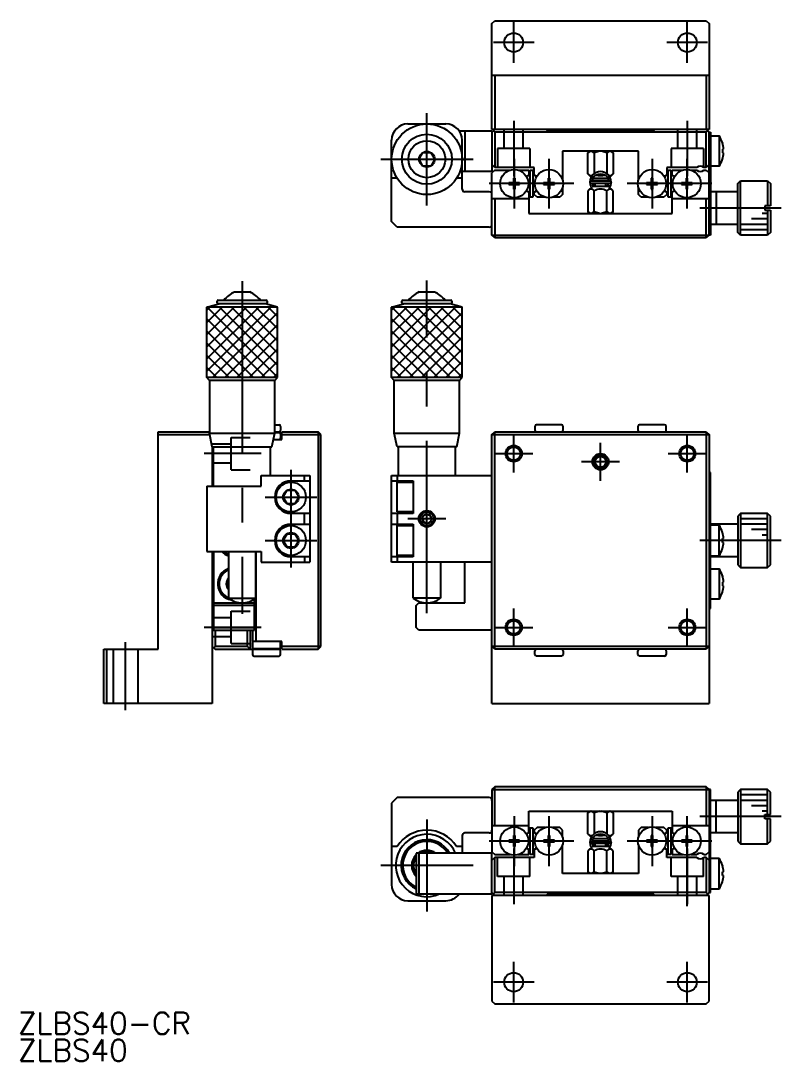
# Model space of a CAD drawing. Extents: x 1 to 270, y 0 to 192.
# Drawn here: x 0.5 to 140.7, y 0 to 191.6 of the extents above; entities that cross this region are included whole.
import ezdxf

# ---------------------------------------------------------------- set-up
doc = ezdxf.new("R2010")
doc.units = 0
doc.linetypes.add('CENTER', pattern=[50.8, 31.75, -6.35, 6.35, -6.35])
doc.linetypes.add('DASHED', pattern=[19.05, 12.7, -6.35])
doc.layers.get('0').update_dxf_attribs({"linetype": 'CONTINUOUS'})
doc.layers.add('CENTER', color=1, linetype='CENTER')
doc.styles.get("Standard").update_dxf_attribs({"font": 'txt.shx', "height": 3, "bigfont": 'bigfont.shx'})

# ---------------------------------------------------------------- blocks, each defined once
blk = doc.blocks.new('*U3')
at = {"color": 7, "linetype": 'CONTINUOUS'}
blk.add_text('ZLBS40-CR', height=4, dxfattribs=at).set_placement((0, 5))
blk = doc.blocks.new('*U4')
at = {"color": 7, "linetype": 'CONTINUOUS'}
blk.add_text('ZLBS40', height=4, dxfattribs=at).set_placement((0, 0))

msp = doc.modelspace()

# ---------------------------------------------------------------- linework, layer by layer
at = {"color": 7, "linetype": 'CONTINUOUS'}
for p, q in [((87.36, 191.15), (87.86, 191.65)), ((87.36, 171.65), (87.36, 191.15)), ((87.86, 191.65), (126.86, 191.65)), ((126.86, 191.65), (127.36, 191.15)), ((127.36, 191.15), (127.36, 171.65)), ((87.36, 181.65), (127.36, 181.65)), ((87.86, 181.65), (87.86, 171.65)), ((126.86, 181.65), (126.86, 171.65)), ((71.86, 172.65), (78.86, 172.65)), ((81.3, 171.4), (87.36, 171.4)), ((82.36, 171.4), (82.36, 163.9)), ((87.36, 171.15), (87.86, 171.65)), ((127.36, 171.65), (87.36, 171.65)), ((87.36, 171.4), (87.36, 163.9)), ((87.86, 171.15), (87.61, 171.4)), ((126.86, 171.15), (87.86, 171.15)), ((87.86, 171.15), (87.86, 164.65)), ((97.36, 171.65), (97.71, 171.3)), ((97.71, 171.3), (117.01, 171.3)), ((117.01, 171.3), (117.36, 171.65)), ((127.36, 171.15), (126.86, 171.65)), ((126.86, 171.15), (127.11, 171.4)), ((126.86, 164.65), (126.86, 171.15)), ((127.36, 152.15), (127.36, 171.15)), ((127.36, 171.15), (127.66, 171.15)), ((127.66, 171.15), (127.66, 152.15)), ((68.86, 154.65), (68.86, 169.65)), ((81.86, 160.65), (81.86, 169.65)), ((127.66, 170.45), (129.21, 170.45)), ((129.21, 170.45), (129.21, 164.85)), ((129.83, 169.15), (129.83, 169.11)), ((73.92, 166.15), (74.64, 167.4)), ((74.64, 167.4), (76.09, 167.4)), ((76.09, 167.4), (76.81, 166.15)), ((114.36, 167.65), (100.36, 167.65)), ((100.36, 167.65), (100.36, 162.36)), ((105.53, 167.65), (105.05, 167.35)), ((105.05, 167.35), (105.35, 167.65)), ((105.05, 163.46), (105.05, 167.35)), ((106.21, 167.35), (105.73, 167.65)), ((107.17, 167.65), (106.21, 167.35)), ((106.21, 167.35), (106.21, 163.49)), ((108.52, 167.35), (107.56, 167.65)), ((109, 167.65), (108.52, 167.35)), ((108.52, 167.35), (108.52, 163.49)), ((109.67, 167.35), (109.19, 167.65)), ((109.37, 167.65), (109.67, 167.35)), ((109.67, 167.35), (109.67, 163.46)), ((114.36, 162.36), (114.36, 167.65)), ((130.04, 168), (129.83, 168)), ((129.83, 168), (129.83, 167.3)), ((129.83, 167.3), (130.04, 167.3)), ((74.64, 164.9), (73.92, 166.15)), ((76.09, 164.9), (74.64, 164.9)), ((76.81, 166.15), (76.09, 164.9)), ((87.86, 164.65), (87.36, 165.15)), ((127.36, 165.15), (126.86, 164.65)), ((129.21, 164.85), (127.66, 164.85)), ((129.83, 166.15), (129.83, 166.19)), ((87.36, 163.9), (81.86, 163.9)), ((87.86, 164.15), (87.36, 163.65)), ((87.36, 152.15), (87.36, 163.65)), ((95.16, 164.65), (87.86, 164.65)), ((87.86, 164.15), (90.75, 164.15)), ((92.18, 164.15), (94.16, 164.15)), ((94.16, 163.2), (93.9, 163.05)), ((94.16, 164.15), (94.16, 163.2)), ((94.96, 164.05), (94.36, 164.05)), ((94.36, 164.05), (94.36, 159.25)), ((94.96, 159.25), (94.96, 164.05)), ((95.16, 163.2), (95.16, 164.65)), ((95.39, 163.07), (95.16, 163.2)), ((105.65, 162.86), (105.05, 163.46)), ((106.36, 163.15), (105.86, 162.65)), ((108.36, 163.15), (106.36, 163.15)), ((108.86, 162.65), (108.36, 163.15)), ((109.67, 163.46), (109.07, 162.86)), ((119.56, 163.2), (119.34, 163.07)), ((125.1, 164.65), (119.56, 164.65)), ((119.56, 164.65), (119.56, 163.2)), ((120.36, 164.05), (119.76, 164.05)), ((119.76, 164.05), (119.76, 159.25)), ((120.36, 159.25), (120.36, 164.05)), ((120.56, 163.2), (120.56, 164.15)), ((120.56, 164.15), (122.55, 164.15)), ((120.82, 163.05), (120.56, 163.2)), ((123.98, 164.15), (125.1, 164.15)), ((126.86, 164.65), (126.42, 164.65)), ((126.42, 164.15), (126.86, 164.15)), ((126.86, 164.15), (127.36, 163.65)), ((69.89, 162.65), (68.86, 162.65)), ((81.86, 162.65), (80.84, 162.65)), ((91.26, 161.79), (90.46, 161.79)), ((90.46, 161.79), (90.46, 161.5)), ((90.46, 161.5), (91.26, 161.5)), ((90.99, 161.79), (90.99, 161.5)), ((91.61, 162.65), (91.32, 162.65)), ((91.32, 162.65), (91.32, 161.85)), ((91.61, 162.12), (91.32, 162.12)), ((91.32, 161.44), (91.32, 160.65)), ((91.32, 161.18), (91.61, 161.18)), ((91.61, 161.85), (91.61, 162.65)), ((91.61, 160.65), (91.61, 161.44)), ((92.46, 161.79), (91.67, 161.79)), ((91.67, 161.5), (92.46, 161.5)), ((91.93, 161.5), (91.93, 161.79)), ((92.46, 161.5), (92.46, 161.79)), ((97.66, 161.79), (96.86, 161.79)), ((96.86, 161.79), (96.86, 161.5)), ((96.86, 161.5), (97.66, 161.5)), ((97.39, 161.79), (97.39, 161.5)), ((98.01, 162.65), (97.72, 162.65)), ((97.72, 162.65), (97.72, 161.85)), ((98.01, 162.12), (97.72, 162.12)), ((97.72, 161.44), (97.72, 160.65)), ((97.72, 161.18), (98.01, 161.18)), ((98.01, 161.85), (98.01, 162.65)), ((98.01, 160.65), (98.01, 161.44)), ((98.86, 161.79), (98.07, 161.79)), ((98.07, 161.5), (98.86, 161.5)), ((98.33, 161.5), (98.33, 161.79)), ((98.86, 161.5), (98.86, 161.79)), ((105.86, 161.15), (105.05, 160.34)), ((105.64, 162.15), (109.09, 162.15)), ((109.09, 161.7), (105.64, 161.7)), ((105.86, 162.65), (108.86, 162.65)), ((105.86, 162.65), (105.86, 162.15)), ((108.86, 162.15), (105.86, 162.15)), ((108.86, 161.15), (105.86, 161.15)), ((106.08, 161.15), (105.88, 161.7)), ((106.36, 161.65), (106.08, 161.65)), ((106.36, 161.15), (106.36, 161.7)), ((108.36, 161.15), (108.36, 161.7)), ((108.36, 161.65), (108.65, 161.65)), ((108.65, 161.15), (108.74, 161.32)), ((108.74, 161.31), (108.74, 161.32)), ((108.74, 161.32), (108.74, 161.32)), ((108.75, 161.31), (108.74, 161.31)), ((108.75, 161.3), (108.75, 161.31)), ((108.76, 161.3), (108.75, 161.3)), ((108.77, 161.29), (108.76, 161.3)), ((108.78, 161.28), (108.77, 161.29)), ((108.79, 161.28), (108.78, 161.28)), ((108.8, 161.27), (108.79, 161.28)), ((108.82, 161.26), (108.8, 161.27)), ((108.8, 161.27), (108.8, 161.27)), ((108.85, 161.25), (108.82, 161.26)), ((108.88, 161.23), (108.85, 161.25)), ((108.86, 162.15), (108.86, 162.65)), ((109.67, 160.34), (108.86, 161.15)), ((108.91, 161.21), (108.88, 161.23)), ((108.95, 161.2), (108.91, 161.21)), ((108.98, 161.18), (108.95, 161.2)), ((109.02, 161.17), (108.98, 161.18)), ((109.05, 161.16), (109.02, 161.17)), ((109.06, 161.15), (109.05, 161.16)), ((109.08, 161.15), (109.06, 161.15)), ((109.06, 160.96), (109.15, 161.14)), ((109.09, 161.15), (109.08, 161.15)), ((109.1, 161.14), (109.09, 161.15)), ((109.11, 161.14), (109.1, 161.14)), ((109.12, 161.14), (109.11, 161.14)), ((109.13, 161.14), (109.12, 161.14)), ((109.14, 161.14), (109.13, 161.14)), ((109.15, 161.14), (109.14, 161.14)), ((109.14, 161.14), (109.14, 161.14)), ((109.15, 161.71), (109.16, 161.7)), ((109.16, 161.17), (109.15, 161.14)), ((109.15, 161.14), (109.15, 161.14)), ((109.15, 161.14), (109.15, 161.14)), ((109.16, 161.7), (109.17, 161.66)), ((109.19, 161.24), (109.16, 161.17)), ((109.17, 161.66), (109.18, 161.63)), ((109.18, 161.63), (109.19, 161.6)), ((109.19, 161.6), (109.2, 161.56)), ((109.2, 161.31), (109.19, 161.28)), ((109.19, 161.28), (109.19, 161.24)), ((109.2, 161.56), (109.2, 161.53)), ((109.2, 161.53), (109.21, 161.49)), ((109.21, 161.35), (109.2, 161.31)), ((109.31, 161.89), (109.21, 161.38)), ((109.21, 161.49), (109.21, 161.45)), ((109.21, 161.45), (109.21, 161.42)), ((109.21, 161.42), (109.21, 161.38)), ((109.21, 161.38), (109.21, 161.35)), ((116.66, 161.79), (115.86, 161.79)), ((115.86, 161.79), (115.86, 161.5)), ((115.86, 161.5), (116.66, 161.5)), ((116.39, 161.79), (116.39, 161.5)), ((117.01, 162.65), (116.72, 162.65)), ((116.72, 162.65), (116.72, 161.85)), ((117.01, 162.12), (116.72, 162.12)), ((116.72, 161.44), (116.72, 160.65)), ((116.72, 161.18), (117.01, 161.18)), ((117.01, 161.85), (117.01, 162.65)), ((117.01, 160.65), (117.01, 161.44)), ((117.86, 161.79), (117.07, 161.79)), ((117.07, 161.5), (117.86, 161.5)), ((117.33, 161.5), (117.33, 161.79)), ((117.86, 161.5), (117.86, 161.79)), ((123.06, 161.79), (122.26, 161.79)), ((122.26, 161.79), (122.26, 161.5)), ((122.26, 161.5), (123.06, 161.5)), ((122.79, 161.79), (122.79, 161.5)), ((123.41, 162.65), (123.12, 162.65)), ((123.12, 162.65), (123.12, 161.85)), ((123.41, 162.12), (123.12, 162.12)), ((123.12, 161.44), (123.12, 160.65)), ((123.12, 161.18), (123.41, 161.18)), ((123.41, 161.85), (123.41, 162.65)), ((123.41, 160.65), (123.41, 161.44)), ((124.26, 161.79), (123.47, 161.79)), ((123.47, 161.5), (124.26, 161.5)), ((123.73, 161.5), (123.73, 161.79)), ((124.26, 161.5), (124.26, 161.79)), ((132.66, 161.65), (133.16, 162.15)), ((132.66, 152.65), (132.66, 161.65)), ((133.16, 152.15), (133.16, 162.15)), ((133.16, 162.15), (138.16, 162.15)), ((138.16, 162.15), (138.16, 157.55)), ((138.16, 162.15), (138.66, 161.65)), ((138.66, 161.65), (138.66, 157.55)), ((86.86, 160.15), (82.36, 160.15)), ((91.32, 160.65), (91.61, 160.65)), ((93.9, 160.25), (94.16, 160.1)), ((94.16, 160.1), (94.16, 156.15)), ((94.36, 159.25), (94.96, 159.25)), ((95.16, 160.1), (95.46, 160.27)), ((95.16, 159.65), (95.16, 160.1)), ((95.66, 159.15), (95.16, 159.65)), ((97.15, 159.15), (95.66, 159.15)), ((97.72, 160.65), (98.01, 160.65)), ((99.86, 159.15), (98.58, 159.15)), ((100.36, 159.65), (99.86, 159.15)), ((100.36, 160.94), (100.36, 159.65)), ((105.05, 160.34), (105.05, 156.45)), ((106.21, 156.45), (106.21, 160.34)), ((108.52, 156.45), (108.52, 160.34)), ((109.67, 156.45), (109.67, 160.34)), ((114.36, 159.65), (114.36, 160.94)), ((114.86, 159.15), (114.36, 159.65)), ((116.15, 159.15), (114.86, 159.15)), ((116.72, 160.65), (117.01, 160.65)), ((119.06, 159.15), (117.58, 159.15)), ((119.56, 159.65), (119.06, 159.15)), ((119.19, 160.32), (119.56, 160.1)), ((119.56, 160.1), (119.56, 159.65)), ((119.76, 159.25), (120.36, 159.25)), ((120.56, 160.1), (120.82, 160.25)), ((120.56, 156.15), (120.56, 160.1)), ((123.12, 160.65), (123.41, 160.65)), ((132.66, 160.15), (127.66, 160.15)), ((128.66, 160.15), (128.66, 154.15)), ((94.16, 158.85), (87.36, 158.85)), ((87.86, 158.85), (87.86, 151.65)), ((127.36, 158.85), (120.56, 158.85)), ((126.86, 151.65), (126.86, 158.85)), ((138.66, 157.55), (137.66, 157.55)), ((137.66, 157.55), (137.66, 156.75)), ((94.16, 156.15), (120.56, 156.15)), ((105.53, 156.15), (105.05, 156.45)), ((105.05, 156.45), (105.35, 156.15)), ((106.21, 156.45), (105.73, 156.15)), ((107.17, 156.15), (106.21, 156.45)), ((108.52, 156.45), (107.56, 156.15)), ((109, 156.15), (108.52, 156.45)), ((109.67, 156.45), (109.19, 156.15)), ((109.37, 156.15), (109.67, 156.45)), ((137.66, 156.75), (138.66, 156.75)), ((138.16, 156.75), (138.16, 152.15)), ((138.66, 156.75), (138.66, 152.65)), ((69.86, 153.65), (68.86, 154.65)), ((86.86, 153.65), (69.86, 153.65)), ((132.66, 154.15), (127.66, 154.15)), ((87.86, 151.65), (87.36, 152.15)), ((87.36, 152.15), (127.36, 152.15)), ((126.86, 151.65), (87.86, 151.65)), ((127.36, 152.15), (126.86, 151.65)), ((127.66, 152.15), (127.36, 152.15)), ((133.16, 152.15), (132.66, 152.65)), ((138.16, 152.15), (133.16, 152.15)), ((138.66, 152.65), (138.16, 152.15)), ((36.71, 139.71), (36.71, 140.01)), ((36.91, 140.21), (45.71, 140.21)), ((39.87, 141.72), (42.75, 141.72)), ((45.91, 140.01), (45.91, 139.71)), ((70.76, 139.71), (70.76, 140.01)), ((70.96, 140.21), (79.76, 140.21)), ((73.92, 141.72), (76.81, 141.72)), ((79.96, 140.01), (79.96, 139.71)), ((34.81, 138.92), (37.01, 139.51)), ((34.81, 125.92), (34.81, 138.92)), ((47.81, 138.92), (34.81, 138.92)), ((45.71, 139.51), (36.91, 139.51)), ((47.81, 138.92), (45.61, 139.51)), ((47.81, 125.92), (47.81, 138.92)), ((68.86, 138.92), (71.06, 139.51)), ((68.86, 125.92), (68.86, 138.92)), ((81.86, 138.92), (68.86, 138.92)), ((79.76, 139.51), (70.96, 139.51)), ((81.86, 138.92), (79.66, 139.51)), ((81.86, 125.92), (81.86, 138.92)), ((35.31, 125.42), (34.81, 125.92)), ((47.81, 125.92), (34.81, 125.92)), ((47.31, 125.42), (35.31, 125.42)), ((35.31, 125.42), (35.31, 115.67)), ((47.31, 125.42), (47.81, 125.92)), ((47.31, 115.67), (47.31, 125.42)), ((69.36, 125.42), (68.86, 125.92)), ((81.86, 125.92), (68.86, 125.92)), ((69.36, 115.67), (69.36, 125.42)), ((81.36, 125.42), (69.36, 125.42)), ((81.36, 125.42), (81.86, 125.92)), ((81.36, 115.67), (81.36, 125.42)), ((47.31, 117.22), (48.11, 117.22)), ((48.41, 116.92), (48.41, 116.22)), ((95.26, 116.92), (95.26, 116.22)), ((100.16, 117.22), (95.56, 117.22)), ((100.46, 116.22), (100.46, 116.92)), ((114.26, 116.92), (114.26, 116.22)), ((119.16, 117.22), (114.56, 117.22)), ((119.46, 116.22), (119.46, 116.92)), ((25.81, 75.92), (25.81, 115.92)), ((25.81, 115.92), (35.31, 115.92)), ((25.81, 115.42), (35.36, 115.42)), ((35.81, 113.17), (35.31, 115.67)), ((35.31, 115.67), (47.31, 115.67)), ((46.81, 113.17), (47.31, 115.67)), ((47.31, 115.92), (48.31, 115.92)), ((47.31, 115.82), (48.11, 115.82)), ((47.36, 115.92), (47.36, 115.82)), ((47.81, 115.92), (47.81, 115.82)), ((48.31, 115.92), (48.31, 115.74)), ((48.61, 115.67), (48.37, 115.67)), ((48.41, 115.52), (48.41, 114.82)), ((48.61, 115.92), (55.31, 115.92)), ((48.61, 114.52), (48.61, 115.92)), ((48.61, 115.42), (55.81, 115.42)), ((55.31, 115.92), (55.31, 75.92)), ((55.81, 115.42), (55.31, 115.92)), ((55.81, 76.42), (55.81, 115.42)), ((69.86, 113.17), (69.36, 115.67)), ((69.36, 115.67), (81.36, 115.67)), ((80.86, 113.17), (81.36, 115.67)), ((87.36, 115.42), (87.86, 115.92)), ((87.36, 65.92), (87.36, 115.42)), ((87.36, 115.42), (127.36, 115.42)), ((87.86, 115.92), (126.86, 115.92)), ((87.86, 75.92), (87.86, 115.92)), ((126.86, 115.92), (127.36, 115.42)), ((126.86, 115.92), (126.86, 75.92)), ((127.36, 115.42), (127.36, 65.92)), ((35.81, 113.17), (35.81, 105.92)), ((35.81, 113.17), (46.81, 113.17)), ((36.06, 105.92), (36.06, 113.17)), ((46.56, 107.92), (46.56, 113.17)), ((47.08, 114.52), (48.61, 114.52)), ((48.31, 114.59), (48.31, 114.52)), ((80.86, 113.17), (69.86, 113.17)), ((70.11, 107.92), (70.11, 113.17)), ((80.61, 107.92), (80.61, 113.17)), ((44.81, 105.92), (44.81, 107.92)), ((44.81, 107.92), (53.81, 107.92)), ((52.81, 106.92), (52.81, 107.92)), ((53.81, 107.92), (53.81, 91.92)), ((68.86, 91.92), (68.86, 107.92)), ((68.86, 107.92), (87.36, 107.92)), ((69.86, 107.92), (69.86, 106.92)), ((127.66, 108.42), (127.36, 108.42)), ((127.66, 83.42), (127.66, 108.42)), ((34.81, 105.92), (34.81, 93.92)), ((34.81, 105.92), (44.81, 105.92)), ((50.31, 106.92), (53.81, 106.92)), ((68.86, 106.92), (72.86, 106.92)), ((69.86, 101.17), (69.86, 106.67)), ((69.86, 106.67), (72.86, 106.67)), ((72.86, 106.92), (72.86, 100.92)), ((48.87, 103.92), (49.59, 105.17)), ((49.59, 102.67), (48.87, 103.92)), ((49.59, 105.17), (51.03, 105.17)), ((51.03, 105.17), (51.75, 103.92)), ((51.75, 103.92), (51.03, 102.67)), ((51.03, 102.67), (49.59, 102.67)), ((53.81, 100.92), (50.31, 100.92)), ((52.81, 98.92), (52.81, 100.92)), ((72.86, 100.92), (68.86, 100.92)), ((72.86, 101.17), (69.86, 101.17)), ((69.86, 100.92), (69.86, 98.92)), ((75.19, 100.76), (74.54, 100.19)), ((74.54, 100.19), (74.71, 99.34)), ((76.01, 100.49), (75.19, 100.76)), ((76.18, 99.64), (76.01, 100.49)), ((133.16, 100.92), (132.66, 100.42)), ((132.66, 100.42), (132.66, 91.42)), ((133.16, 100.92), (133.16, 90.92)), ((137.66, 100.92), (133.16, 100.92)), ((137.66, 100.9), (137.66, 100.92)), ((138.16, 100.9), (137.66, 100.9)), ((138.16, 90.93), (138.16, 100.9)), ((138.66, 100.4), (138.16, 100.9)), ((138.66, 91.43), (138.66, 100.4)), ((50.31, 98.92), (53.81, 98.92)), ((68.86, 98.92), (72.86, 98.92)), ((69.86, 93.17), (69.86, 98.67)), ((69.86, 98.67), (72.86, 98.67)), ((72.86, 98.92), (72.86, 92.92)), ((74.71, 99.34), (75.53, 99.07)), ((75.53, 99.07), (76.18, 99.64)), ((132.66, 98.92), (127.66, 98.92)), ((129.21, 98.72), (127.66, 98.72)), ((128.66, 98.92), (128.66, 98.72)), ((129.21, 93.12), (129.21, 98.72)), ((48.87, 95.92), (49.59, 97.17)), ((49.59, 94.67), (48.87, 95.92)), ((49.59, 97.17), (51.03, 97.17)), ((51.03, 97.17), (51.75, 95.92)), ((51.75, 95.92), (51.03, 94.67)), ((129.83, 97.42), (129.83, 97.37)), ((129.83, 95.57), (129.83, 96.27)), ((129.83, 96.27), (130.04, 96.27)), ((34.81, 93.92), (44.81, 93.92)), ((35.81, 93.92), (35.81, 65.92)), ((36.06, 93.92), (36.06, 79.42)), ((38.81, 93.92), (38.81, 85.29)), ((43.81, 93.92), (43.81, 77.32)), ((43.81, 85.29), (43.81, 93.92)), ((44.81, 93.92), (44.81, 91.92)), ((51.03, 94.67), (49.59, 94.67)), ((130.04, 95.57), (129.83, 95.57)), ((129.83, 94.42), (129.83, 94.46)), ((53.81, 92.92), (50.31, 92.92)), ((52.81, 92.92), (52.81, 91.92)), ((72.86, 92.92), (68.86, 92.92)), ((72.86, 93.17), (69.86, 93.17)), ((69.86, 92.92), (69.86, 91.92)), ((127.66, 93.12), (129.21, 93.12)), ((132.66, 92.92), (127.66, 92.92)), ((128.66, 93.12), (128.66, 92.92)), ((44.81, 91.92), (53.81, 91.92)), ((87.36, 91.92), (68.86, 91.92)), ((72.86, 85.29), (72.86, 91.92)), ((77.86, 91.92), (77.86, 85.29)), ((82.36, 84.42), (82.36, 91.92)), ((127.66, 90.72), (129.21, 90.72)), ((129.21, 90.72), (129.21, 85.12)), ((132.66, 91.42), (133.16, 90.92)), ((133.16, 90.92), (137.66, 90.92)), ((137.66, 90.92), (137.66, 90.93)), ((137.66, 90.93), (138.16, 90.93)), ((138.16, 90.93), (138.66, 91.43)), ((38.81, 88.68), (38.37, 87.92)), ((129.83, 89.42), (129.83, 89.37)), ((130.04, 88.27), (129.83, 88.27)), ((129.83, 88.27), (129.83, 87.57)), ((38.37, 87.92), (38.81, 87.15)), ((129.83, 87.57), (130.04, 87.57)), ((129.83, 86.42), (129.83, 86.46)), ((36.06, 84.42), (43.56, 84.42)), ((38.81, 85.29), (43.81, 85.29)), ((43.56, 79.42), (43.56, 85.11)), ((77.86, 85.29), (72.86, 85.29)), ((73.36, 83.92), (73.86, 84.42)), ((73.86, 84.42), (82.36, 84.42)), ((129.21, 85.12), (127.66, 85.12)), ((43.56, 83.92), (36.06, 83.92)), ((73.36, 79.92), (73.36, 83.92)), ((127.36, 83.42), (127.66, 83.42)), ((36.06, 79.92), (43.56, 79.92)), ((36.06, 79.42), (43.56, 79.42)), ((36.31, 79.42), (36.31, 76.42)), ((42.31, 76.42), (42.31, 79.42)), ((42.81, 79.42), (42.81, 75.92)), ((43.31, 77.32), (43.31, 79.42)), ((73.86, 79.42), (73.36, 79.92)), ((87.36, 79.42), (73.86, 79.42)), ((43.21, 77.02), (43.21, 76.32)), ((48.61, 77.32), (43.31, 77.32)), ((48.31, 77.24), (48.31, 77.32)), ((48.41, 76.32), (48.41, 77.02)), ((48.61, 75.92), (48.61, 77.32)), ((15.81, 65.92), (15.81, 75.92)), ((15.81, 75.92), (25.81, 75.92)), ((16.31, 75.92), (16.31, 65.92)), ((35.81, 76.42), (36.31, 75.92)), ((36.31, 76.42), (36.06, 76.17)), ((42.31, 76.42), (36.31, 76.42)), ((36.31, 75.92), (42.81, 75.92)), ((42.81, 75.92), (42.31, 76.42)), ((42.81, 75.92), (48.31, 75.92)), ((43.21, 75.62), (43.21, 74.92)), ((43.51, 76.02), (48.11, 76.02)), ((44.26, 75.92), (44.26, 76.02)), ((44.39, 75.92), (44.39, 76.02)), ((45.81, 75.92), (45.81, 76.02)), ((47.19, 75.92), (47.19, 76.02)), ((47.36, 75.92), (47.36, 76.02)), ((47.81, 75.92), (47.81, 76.02)), ((48.31, 75.92), (48.31, 76.09)), ((48.41, 74.92), (48.41, 75.62)), ((55.81, 76.42), (48.61, 76.42)), ((48.61, 75.92), (55.31, 75.92)), ((55.31, 75.92), (55.81, 76.42)), ((87.86, 75.92), (87.36, 76.42)), ((127.36, 76.42), (87.36, 76.42)), ((126.86, 75.92), (87.86, 75.92)), ((95.26, 74.92), (95.26, 75.62)), ((100.46, 75.62), (100.46, 74.92)), ((114.26, 74.92), (114.26, 75.62)), ((119.46, 75.62), (119.46, 74.92)), ((127.36, 76.42), (126.86, 75.92)), ((43.51, 74.62), (48.11, 74.62)), ((100.16, 74.62), (95.56, 74.62)), ((119.16, 74.62), (114.56, 74.62)), ((35.81, 65.92), (15.81, 65.92)), ((87.36, 65.92), (127.36, 65.92)), ((87.86, 50.55), (87.36, 50.05)), ((87.36, 50.05), (87.36, 38.55)), ((87.36, 50.05), (127.36, 50.05)), ((126.86, 50.55), (87.86, 50.55)), ((87.86, 43.35), (87.86, 50.55)), ((127.36, 50.05), (126.86, 50.55)), ((126.86, 50.55), (126.86, 43.35)), ((127.66, 50.05), (127.36, 50.05)), ((127.36, 50.05), (127.36, 31.05)), ((127.66, 31.05), (127.66, 50.05)), ((133.16, 50.05), (132.66, 49.55)), ((133.16, 50.05), (133.16, 40.05)), ((138.16, 50.05), (133.16, 50.05)), ((138.16, 45.45), (138.16, 50.05)), ((138.66, 49.55), (138.16, 50.05)), ((69.86, 48.55), (68.86, 47.55)), ((86.86, 48.55), (69.86, 48.55)), ((132.66, 48.05), (127.66, 48.05)), ((128.66, 42.05), (128.66, 48.05)), ((132.66, 49.55), (132.66, 40.55)), ((138.66, 45.45), (138.66, 49.55)), ((68.86, 47.55), (68.86, 32.55)), ((94.16, 42.1), (94.16, 46.05)), ((94.16, 46.05), (120.56, 46.05)), ((105.53, 46.05), (105.05, 45.75)), ((105.05, 45.75), (105.35, 46.05)), ((106.21, 45.75), (105.73, 46.05)), ((107.17, 46.05), (106.21, 45.75)), ((108.52, 45.75), (107.56, 46.05)), ((109, 46.05), (108.52, 45.75)), ((109.67, 45.75), (109.19, 46.05)), ((109.37, 46.05), (109.67, 45.75)), ((120.56, 46.05), (120.56, 42.1)), ((105.05, 41.86), (105.05, 45.75)), ((106.21, 45.75), (106.21, 41.9)), ((108.52, 45.75), (108.52, 41.9)), ((109.67, 45.75), (109.67, 41.86)), ((137.66, 44.65), (137.66, 45.45)), ((137.66, 45.45), (138.66, 45.45)), ((138.66, 44.65), (137.66, 44.65)), ((138.16, 40.05), (138.16, 44.65)), ((138.66, 40.55), (138.66, 44.65)), ((94.16, 43.35), (87.36, 43.35)), ((94.96, 42.95), (94.36, 42.95)), ((94.36, 42.95), (94.36, 38.15)), ((94.96, 38.15), (94.96, 42.95)), ((95.66, 43.05), (95.16, 42.55)), ((95.16, 42.55), (95.16, 42.1)), ((97.15, 43.05), (95.66, 43.05)), ((99.86, 43.05), (98.58, 43.05)), ((100.36, 42.55), (99.86, 43.05)), ((100.36, 41.27), (100.36, 42.55)), ((114.86, 43.05), (114.36, 42.55)), ((114.36, 42.55), (114.36, 41.27)), ((116.15, 43.05), (114.86, 43.05)), ((119.06, 43.05), (117.58, 43.05)), ((119.56, 42.55), (119.06, 43.05)), ((119.56, 42.1), (119.56, 42.55)), ((120.36, 42.95), (119.76, 42.95)), ((119.76, 42.95), (119.76, 38.15)), ((120.36, 38.15), (120.36, 42.95)), ((127.36, 43.35), (120.56, 43.35)), ((81.86, 41.55), (81.86, 38.3)), ((86.86, 42.05), (82.36, 42.05)), ((91.26, 40.7), (90.46, 40.7)), ((90.46, 40.7), (90.46, 40.41)), ((90.46, 40.41), (91.26, 40.41)), ((90.99, 40.7), (90.99, 40.41)), ((91.61, 41.55), (91.32, 41.55)), ((91.32, 41.55), (91.32, 40.76)), ((91.61, 41.02), (91.32, 41.02)), ((91.32, 40.35), (91.32, 39.55)), ((91.61, 40.76), (91.61, 41.55)), ((91.61, 39.55), (91.61, 40.35)), ((92.46, 40.7), (91.67, 40.7)), ((91.67, 40.41), (92.46, 40.41)), ((91.93, 40.41), (91.93, 40.7)), ((92.46, 40.41), (92.46, 40.7)), ((93.9, 41.95), (94.16, 42.1)), ((95.16, 42.1), (95.46, 41.93)), ((97.66, 40.7), (96.86, 40.7)), ((96.86, 40.7), (96.86, 40.41)), ((96.86, 40.41), (97.66, 40.41)), ((97.39, 40.7), (97.39, 40.41)), ((98.01, 41.55), (97.72, 41.55)), ((97.72, 41.55), (97.72, 40.76)), ((98.01, 41.02), (97.72, 41.02)), ((97.72, 40.35), (97.72, 39.55)), ((98.01, 40.76), (98.01, 41.55)), ((98.01, 39.55), (98.01, 40.35)), ((98.86, 40.7), (98.07, 40.7)), ((98.07, 40.41), (98.86, 40.41)), ((98.33, 40.41), (98.33, 40.7)), ((98.86, 40.41), (98.86, 40.7)), ((105.65, 41.26), (105.05, 41.86)), ((105.64, 40.55), (109.09, 40.55)), ((106.36, 41.55), (105.86, 41.05)), ((105.86, 41.05), (108.86, 41.05)), ((105.86, 41.05), (105.86, 40.55)), ((108.86, 40.55), (105.86, 40.55)), ((108.36, 41.55), (106.36, 41.55)), ((108.86, 41.05), (108.36, 41.55)), ((108.86, 40.55), (108.86, 41.05)), ((109.67, 41.86), (109.07, 41.26)), ((109.31, 40.29), (109.21, 39.78)), ((116.66, 40.7), (115.86, 40.7)), ((115.86, 40.7), (115.86, 40.41)), ((115.86, 40.41), (116.66, 40.41)), ((116.39, 40.7), (116.39, 40.41)), ((117.01, 41.55), (116.72, 41.55)), ((116.72, 41.55), (116.72, 40.76)), ((117.01, 41.02), (116.72, 41.02)), ((116.72, 40.35), (116.72, 39.55)), ((117.01, 40.76), (117.01, 41.55)), ((117.01, 39.55), (117.01, 40.35)), ((117.86, 40.7), (117.07, 40.7)), ((117.07, 40.41), (117.86, 40.41)), ((117.33, 40.41), (117.33, 40.7)), ((117.86, 40.41), (117.86, 40.7)), ((119.27, 41.93), (119.56, 42.1)), ((120.56, 42.1), (120.82, 41.95)), ((123.06, 40.7), (122.26, 40.7)), ((122.26, 40.7), (122.26, 40.41)), ((122.26, 40.41), (123.06, 40.41)), ((122.79, 40.7), (122.79, 40.41)), ((123.41, 41.55), (123.12, 41.55)), ((123.12, 41.55), (123.12, 40.76)), ((123.41, 41.02), (123.12, 41.02)), ((123.12, 40.35), (123.12, 39.55)), ((123.41, 40.76), (123.41, 41.55)), ((123.41, 39.55), (123.41, 40.35)), ((124.26, 40.7), (123.47, 40.7)), ((123.47, 40.41), (124.26, 40.41)), ((123.73, 40.41), (123.73, 40.7)), ((124.26, 40.41), (124.26, 40.7)), ((132.66, 42.05), (127.66, 42.05)), ((132.66, 40.55), (133.16, 40.05)), ((138.16, 40.05), (138.66, 40.55)), ((69.89, 39.55), (68.86, 39.55)), ((81.86, 39.55), (80.84, 39.55)), ((87.36, 38.55), (87.86, 38.05)), ((91.32, 40.08), (91.61, 40.08)), ((91.32, 39.55), (91.61, 39.55)), ((94.16, 39), (93.9, 39.15)), ((94.16, 38.05), (94.16, 39)), ((95.39, 39.13), (95.16, 39)), ((95.16, 39), (95.16, 37.55)), ((97.72, 40.08), (98.01, 40.08)), ((97.72, 39.55), (98.01, 39.55)), ((100.36, 34.55), (100.36, 39.84)), ((105.86, 39.55), (105.05, 38.74)), ((105.05, 38.74), (105.05, 34.85)), ((109.09, 40.1), (105.64, 40.1)), ((108.86, 39.55), (105.86, 39.55)), ((106.08, 39.55), (105.88, 40.1)), ((106.36, 40.05), (106.08, 40.05)), ((106.21, 34.85), (106.21, 38.74)), ((106.36, 39.55), (106.36, 40.1)), ((108.36, 39.55), (108.36, 40.1)), ((108.36, 40.05), (108.65, 40.05)), ((108.52, 34.85), (108.52, 38.74)), ((108.65, 39.55), (108.74, 39.72)), ((108.75, 39.71), (108.74, 39.72)), ((108.74, 39.72), (108.74, 39.72)), ((108.74, 39.72), (108.74, 39.72)), ((108.76, 39.7), (108.75, 39.71)), ((108.75, 39.71), (108.75, 39.71)), ((108.77, 39.69), (108.76, 39.7)), ((108.78, 39.69), (108.77, 39.69)), ((108.79, 39.68), (108.78, 39.69)), ((108.8, 39.68), (108.79, 39.68)), ((108.8, 39.67), (108.8, 39.68)), ((108.82, 39.67), (108.8, 39.67)), ((108.85, 39.65), (108.82, 39.67)), ((108.88, 39.63), (108.85, 39.65)), ((109.67, 38.74), (108.86, 39.55)), ((108.91, 39.62), (108.88, 39.63)), ((108.95, 39.6), (108.91, 39.62)), ((108.98, 39.59), (108.95, 39.6)), ((109.02, 39.57), (108.98, 39.59)), ((109.05, 39.56), (109.02, 39.57)), ((109.06, 39.56), (109.05, 39.56)), ((109.08, 39.55), (109.06, 39.56)), ((109.06, 39.36), (109.15, 39.55)), ((109.09, 39.55), (109.08, 39.55)), ((109.1, 39.55), (109.09, 39.55)), ((109.11, 39.54), (109.1, 39.55)), ((109.12, 39.54), (109.11, 39.54)), ((109.13, 39.54), (109.12, 39.54)), ((109.14, 39.54), (109.13, 39.54)), ((109.15, 39.54), (109.14, 39.54)), ((109.14, 39.54), (109.14, 39.54)), ((109.15, 40.11), (109.16, 40.1)), ((109.16, 39.58), (109.15, 39.55)), ((109.15, 39.55), (109.15, 39.55)), ((109.15, 39.55), (109.15, 39.54)), ((109.16, 40.1), (109.17, 40.07)), ((109.19, 39.65), (109.16, 39.58)), ((109.17, 40.07), (109.18, 40.03)), ((109.18, 40.03), (109.19, 40)), ((109.19, 40), (109.2, 39.96)), ((109.2, 39.72), (109.19, 39.68)), ((109.19, 39.68), (109.19, 39.65)), ((109.2, 39.96), (109.2, 39.93)), ((109.2, 39.93), (109.21, 39.89)), ((109.21, 39.75), (109.2, 39.72)), ((109.21, 39.89), (109.21, 39.86)), ((109.21, 39.86), (109.21, 39.82)), ((109.21, 39.82), (109.21, 39.79)), ((109.21, 39.79), (109.21, 39.75)), ((109.67, 34.85), (109.67, 38.74)), ((114.36, 39.84), (114.36, 34.55)), ((116.72, 40.08), (117.01, 40.08)), ((116.72, 39.55), (117.01, 39.55)), ((119.56, 39), (119.34, 39.13)), ((119.56, 37.55), (119.56, 39)), ((120.82, 39.15), (120.56, 39)), ((120.56, 39), (120.56, 38.05)), ((123.12, 40.08), (123.41, 40.08)), ((123.12, 39.55), (123.41, 39.55)), ((126.86, 38.05), (127.36, 38.55)), ((133.16, 40.05), (138.16, 40.05)), ((87.36, 38.3), (73.36, 38.3)), ((73.36, 38.3), (73.36, 30.8)), ((73.86, 38.3), (73.86, 30.8)), ((87.36, 30.8), (87.36, 38.3)), ((87.86, 37.55), (87.36, 37.05)), ((87.86, 38.05), (90.75, 38.05)), ((95.16, 37.55), (87.86, 37.55)), ((87.86, 31.05), (87.86, 37.55)), ((92.18, 38.05), (94.16, 38.05)), ((94.36, 38.15), (94.96, 38.15)), ((125.1, 37.55), (119.56, 37.55)), ((119.76, 38.15), (120.36, 38.15)), ((120.56, 38.05), (122.55, 38.05)), ((123.98, 38.05), (125.1, 38.05)), ((126.42, 38.05), (126.86, 38.05)), ((126.86, 37.55), (126.42, 37.55)), ((127.36, 37.05), (126.86, 37.55)), ((126.86, 37.55), (126.86, 31.05)), ((129.21, 37.35), (127.66, 37.35)), ((129.21, 31.75), (129.21, 37.35)), ((114.36, 34.55), (100.36, 34.55)), ((105.53, 34.55), (105.05, 34.85)), ((105.05, 34.85), (105.35, 34.55)), ((106.21, 34.85), (105.73, 34.55)), ((107.17, 34.55), (106.21, 34.85)), ((108.52, 34.85), (107.56, 34.55)), ((109, 34.55), (108.52, 34.85)), ((109.67, 34.85), (109.19, 34.55)), ((109.37, 34.55), (109.67, 34.85)), ((129.83, 36.05), (129.83, 36.01)), ((129.83, 34.2), (129.83, 34.9)), ((129.83, 34.9), (130.04, 34.9)), ((130.04, 34.2), (129.83, 34.2)), ((129.83, 33.05), (129.83, 33.09)), ((73.36, 30.8), (87.36, 30.8)), ((87.36, 31.05), (87.86, 30.55)), ((87.86, 31.05), (87.61, 30.8)), ((126.86, 31.05), (87.86, 31.05)), ((97.36, 30.55), (97.71, 30.9)), ((97.71, 30.9), (117.01, 30.9)), ((117.01, 30.9), (117.36, 30.55)), ((126.86, 30.55), (127.36, 31.05)), ((126.86, 31.05), (127.11, 30.8)), ((127.36, 31.05), (127.66, 31.05)), ((127.66, 31.75), (129.21, 31.75)), ((71.86, 29.55), (78.86, 29.55)), ((87.36, 30.55), (87.36, 11.05)), ((127.36, 30.55), (87.36, 30.55)), ((127.36, 11.05), (127.36, 30.55)), ((87.36, 11.05), (87.86, 10.55)), ((87.86, 10.55), (126.86, 10.55)), ((126.86, 10.55), (127.36, 11.05))]:
    msp.add_line(p, q, dxfattribs=at)
at = {"color": 3, "linetype": 'DASHED'}
for p, q in [((89.61, 168.15), (89.61, 171.65)), ((93.11, 168.15), (93.11, 171.65)), ((121.61, 168.15), (121.61, 171.65)), ((125.11, 168.15), (125.11, 171.65)), ((94.36, 168.15), (88.36, 168.15)), ((88.36, 168.15), (88.36, 164.65)), ((94.36, 168.15), (94.36, 164.65)), ((126.36, 168.15), (120.36, 168.15)), ((120.36, 168.15), (120.36, 164.65)), ((126.36, 168.15), (126.36, 164.7)), ((39.31, 113.67), (35.81, 113.67)), ((39.31, 108.92), (39.31, 114.92)), ((39.31, 114.92), (42.81, 114.92)), ((39.31, 110.17), (35.81, 110.17)), ((39.31, 108.92), (42.81, 108.92)), ((39.31, 76.92), (39.31, 82.92)), ((39.31, 82.92), (42.81, 82.92)), ((39.31, 81.67), (35.81, 81.67)), ((39.31, 78.17), (35.81, 78.17)), ((39.31, 76.92), (42.81, 76.92)), ((17.56, 75.92), (17.56, 65.92)), ((22.06, 75.92), (22.06, 65.92)), ((88.36, 34.05), (88.36, 37.55)), ((94.36, 34.05), (94.36, 37.55)), ((120.36, 34.05), (120.36, 37.55)), ((126.36, 34.05), (126.36, 37.5)), ((94.36, 34.05), (88.36, 34.05)), ((89.61, 30.55), (89.61, 34.05)), ((93.11, 30.55), (93.11, 34.05)), ((126.36, 34.05), (120.36, 34.05)), ((121.61, 30.55), (121.61, 34.05)), ((125.11, 30.55), (125.11, 34.05))]:
    msp.add_line(p, q, dxfattribs=at)
at = {"color": 3, "linetype": 'CONTINUOUS'}
for p, q in [((138.16, 156.15), (137.16, 156.15)), ((138.16, 154.15), (133.16, 154.15)), ((138.16, 155.15), (135.16, 155.15)), ((138.16, 153.15), (133.16, 153.15)), ((46.6, 138.92), (34.81, 127.12)), ((44.36, 138.92), (34.81, 129.37)), ((42.11, 138.92), (34.81, 131.61)), ((39.87, 138.92), (34.81, 133.86)), ((37.62, 138.92), (34.81, 136.1)), ((35.38, 138.92), (34.81, 138.35)), ((47.81, 125.98), (34.88, 138.92)), ((47.81, 128.23), (37.12, 138.92)), ((47.81, 130.47), (39.37, 138.92)), ((47.81, 132.72), (41.61, 138.92)), ((47.81, 134.96), (43.86, 138.92)), ((47.81, 137.21), (46.1, 138.92)), ((80.66, 138.92), (68.86, 127.12)), ((78.41, 138.92), (68.86, 129.37)), ((76.17, 138.92), (68.86, 131.61)), ((73.92, 138.92), (68.86, 133.86)), ((71.68, 138.92), (68.86, 136.1)), ((69.43, 138.92), (68.86, 138.35)), ((81.86, 125.98), (68.93, 138.92)), ((81.86, 128.23), (71.18, 138.92)), ((81.86, 130.47), (73.42, 138.92)), ((81.86, 132.72), (75.67, 138.92)), ((81.86, 134.96), (77.91, 138.92)), ((81.86, 137.21), (80.16, 138.92)), ((45.63, 125.92), (34.81, 136.74)), ((47.81, 137.88), (35.85, 125.92)), ((79.69, 125.92), (68.86, 136.74)), ((81.86, 137.88), (69.9, 125.92)), ((43.39, 125.92), (34.81, 134.49)), ((47.81, 135.63), (38.09, 125.92)), ((77.44, 125.92), (68.86, 134.49)), ((81.86, 135.63), (72.15, 125.92)), ((41.14, 125.92), (34.81, 132.25)), ((47.81, 133.39), (40.34, 125.92)), ((75.2, 125.92), (68.86, 132.25)), ((81.86, 133.39), (74.39, 125.92)), ((47.81, 131.14), (42.58, 125.92)), ((81.86, 131.14), (76.64, 125.92)), ((38.9, 125.92), (34.81, 130)), ((47.81, 128.9), (44.83, 125.92)), ((72.95, 125.92), (68.86, 130)), ((81.86, 128.9), (78.88, 125.92)), ((36.65, 125.92), (34.81, 127.76)), ((47.81, 126.65), (47.07, 125.92)), ((70.71, 125.92), (68.86, 127.76)), ((81.86, 126.65), (81.13, 125.92)), ((138.16, 99.92), (133.16, 99.92)), ((138.16, 98.92), (133.16, 98.92)), ((138.16, 97.92), (135.16, 97.92)), ((138.16, 96.92), (137.16, 96.92)), ((138.16, 49.05), (133.16, 49.05)), ((138.16, 48.05), (133.16, 48.05)), ((138.16, 47.05), (135.16, 47.05)), ((138.16, 46.05), (137.16, 46.05))]:
    msp.add_line(p, q, dxfattribs=at)
at = {"color": 7, "linetype": 'CONTINUOUS'}
for centre, radius in [((91.36, 187.65), 1.75), ((123.36, 187.65), 1.75), ((75.36, 166.15), 6.5), ((75.36, 166.15), 4.6), ((75.36, 166.15), 3.4), ((75.36, 166.15), 1.44), ((91.46, 161.65), 2.6), ((97.86, 161.65), 2.6), ((116.86, 161.65), 2.6), ((123.26, 161.65), 2.6), ((91.36, 111.92), 1.23), ((123.36, 111.92), 1.23), ((107.36, 110.42), 1.23), ((107.36, 110.42), 1), ((50.31, 103.92), 2.75), ((50.31, 103.92), 1.44), ((75.36, 99.92), 1.5), ((75.36, 99.92), 1.25), ((75.36, 99.92), 0.866), ((50.31, 95.92), 2.75), ((50.31, 95.92), 1.44), ((91.36, 79.92), 1.23), ((123.36, 79.92), 1.23), ((91.46, 40.55), 2.6), ((97.86, 40.55), 2.6), ((116.86, 40.55), 2.6), ((123.26, 40.55), 2.6), ((91.36, 14.55), 1.75), ((123.36, 14.55), 1.75)]:
    msp.add_circle(centre, radius, dxfattribs=at)
at = {"color": 3, "linetype": 'CONTINUOUS'}
for centre in [(91.36, 111.92), (123.36, 111.92), (107.36, 110.42), (91.36, 79.92), (123.36, 79.92)]:
    msp.add_circle(centre, 1.5, dxfattribs=at)
at = {"color": 7, "linetype": 'CONTINUOUS'}
for centre, radius, start, end in [((71.86, 169.65), 3, 90, 180), ((78.86, 169.65), 3, 0, 90), ((125.06, 167.65), 5, 17.4576, 34.0558), ((125.06, 167.65), 4.99, 4.0239, 17.0039), ((125.06, 167.65), 4.99, 342.9961, 355.9761), ((125.76, 163.9), 1, 48.5904, 131.4096), ((125.06, 167.65), 5, 325.9442, 342.5424), ((94.66, 161.65), 1.59, 100.8931, 126.1972), ((94.78, 161.53), 1.75, 118.6214, 127.0061), ((94.66, 161.65), 1.59, 53.8028, 79.1069), ((94.55, 161.53), 1.75, 52.9939, 61.3786), ((106.1, 164.49), 1.46, 225.3886, 239.1199), ((105.63, 163.7), 0.554, 238.717, 300.9384), ((107.36, 161.92), 1.95, 0.7433, 179.2229), ((107.36, 161.92), 1.5, 54.7293, 125.2707), ((107.36, 165.46), 2.31, 252.5642, 287.4237), ((109.09, 163.7), 0.554, 239.0926, 301.283), ((108.63, 164.49), 1.46, 300.8801, 314.6127), ((120.06, 161.65), 1.59, 100.8931, 126.1972), ((120.18, 161.53), 1.75, 118.6214, 127.0061), ((120.06, 161.65), 1.59, 53.8028, 79.1069), ((119.95, 161.53), 1.75, 52.9939, 61.3786), ((125.76, 164.9), 1, 228.5904, 311.4096), ((91.26, 161.85), 0.06, 270, 0), ((91.26, 161.44), 0.06, 0, 90), ((91.67, 161.85), 0.06, 180, 270), ((91.67, 161.44), 0.06, 90, 180), ((97.66, 161.85), 0.06, 270, 0), ((97.66, 161.44), 0.06, 0, 90), ((98.07, 161.85), 0.06, 180, 270), ((98.07, 161.44), 0.06, 90, 180), ((105.64, 161.92), 0.225, 90, 270), ((107.36, 161.92), 1.95, 180.7814, 209.7569), ((106.24, 161.43), 0.274, 89.6299, 174.6503), ((108.49, 161.43), 0.271, 336.8141, 90.7729), ((109.09, 161.92), 0.225, 270, 90), ((116.66, 161.85), 0.06, 270, 0), ((116.66, 161.44), 0.06, 0, 90), ((117.07, 161.85), 0.06, 180, 270), ((117.07, 161.44), 0.06, 90, 180), ((123.06, 161.85), 0.06, 270, 0), ((123.06, 161.44), 0.06, 360, 90), ((123.47, 161.85), 0.06, 180, 270), ((123.47, 161.44), 0.06, 90, 180), ((82.36, 160.65), 0.5, 180, 270), ((86.86, 159.65), 0.5, 0, 90), ((94.78, 161.76), 1.75, 232.9939, 241.3786), ((94.66, 161.65), 1.59, 233.8028, 259.1069), ((94.66, 161.65), 1.59, 280.8931, 306.1972), ((94.55, 161.76), 1.75, 298.6214, 307.0061), ((106.1, 159.31), 1.46, 135.3861, 135.3873), ((106.1, 159.31), 1.46, 120.8801, 134.6139), ((105.63, 160.09), 0.554, 59.0926, 121.283), ((105.21, 159.37), 1.4, 44.1651, 59.4703), ((107.36, 158.34), 2.31, 60.0163, 119.9837), ((109.52, 159.37), 1.4, 120.5297, 135.8349), ((109.09, 160.09), 0.554, 58.717, 120.9074), ((108.63, 159.31), 1.46, 45.3873, 59.1199), ((120.18, 161.76), 1.75, 232.9939, 241.3786), ((120.06, 161.65), 1.59, 233.8028, 259.1069), ((120.06, 161.65), 1.59, 280.8931, 306.1972), ((119.95, 161.76), 1.75, 298.6214, 307.0061), ((86.86, 154.15), 0.5, 270, 0), ((36.91, 140.01), 0.2, 90, 180), ((43.63, 134.82), 7.85, 118.6151, 136.7208), ((38.99, 134.82), 7.85, 43.2792, 61.3849), ((45.71, 140.01), 0.2, 0, 90), ((70.96, 140.01), 0.2, 90, 180), ((77.68, 134.82), 7.85, 118.6151, 136.7208), ((73.04, 134.82), 7.85, 43.2792, 61.3849), ((79.76, 140.01), 0.2, 360, 90), ((36.91, 139.71), 0.2, 180, 270), ((45.71, 139.71), 0.2, 270, 360), ((70.96, 139.71), 0.2, 180, 270), ((79.76, 139.71), 0.2, 270, 0), ((48.11, 116.92), 0.3, 360, 90), ((95.56, 116.92), 0.3, 90, 180), ((100.16, 116.92), 0.3, 360, 90), ((114.56, 116.92), 0.3, 90, 180), ((119.16, 116.92), 0.3, 360, 90), ((48.11, 116.22), 0.3, 270, 360), ((48.11, 115.52), 0.3, 360, 90), ((95.56, 116.22), 0.3, 180, 270), ((100.16, 116.22), 0.3, 270, 360), ((114.56, 116.22), 0.3, 180, 270), ((119.16, 116.22), 0.3, 270, 360), ((48.11, 114.82), 0.3, 270, 0), ((50.31, 103.92), 3, 90, 270), ((50.31, 95.92), 3, 90, 270), ((125.06, 95.92), 5, 17.4576, 34.0558), ((125.06, 95.92), 4.99, 4.0239, 17.0039), ((39.81, 95.92), 3, 221.8103, 250.5288), ((39.81, 95.92), 2.75, 226.6583, 248.6763), ((125.06, 95.92), 5, 325.9442, 342.5424), ((125.06, 95.92), 4.99, 342.9961, 355.9761), ((39.81, 87.92), 3, 109.4712, 260.1185), ((39.81, 87.92), 2.75, 111.3237, 248.6763), ((125.06, 87.92), 5, 17.4576, 34.0558), ((39.81, 87.92), 1.44, 133.8538, 226.1462), ((125.06, 87.92), 4.99, 4.0239, 17.0039), ((125.06, 87.92), 5, 325.9442, 342.5424), ((125.06, 87.92), 4.99, 342.9961, 355.9761), ((41.31, 88.42), 4, 231.3178, 308.6822), ((75.36, 88.42), 4, 231.3178, 308.6822), ((43.51, 77.02), 0.3, 90, 180), ((48.11, 77.02), 0.3, 360, 90), ((43.51, 76.32), 0.3, 180, 270), ((43.51, 75.62), 0.3, 90, 180), ((43.51, 74.92), 0.3, 180, 270), ((48.11, 76.32), 0.3, 270, 0), ((48.11, 75.62), 0.3, 0, 90), ((48.11, 74.92), 0.3, 270, 0), ((95.56, 75.62), 0.3, 90, 180), ((95.56, 74.92), 0.3, 180, 270), ((100.16, 75.62), 0.3, 360, 90), ((100.16, 74.92), 0.3, 270, 0), ((114.56, 75.62), 0.3, 90, 180), ((114.56, 74.92), 0.3, 180, 270), ((119.16, 75.62), 0.3, 360, 90), ((119.16, 74.92), 0.3, 270, 0), ((86.86, 48.05), 0.5, 0, 90), ((75.36, 36.05), 6.5, 32.579, 147.421), ((86.86, 42.55), 0.5, 270, 0), ((107.36, 40.33), 1.95, 0.7433, 179.2229), ((75.36, 36.05), 5.75, 23.0357, 294.0706), ((75.36, 36.05), 4.75, 28.2737, 245.0989), ((75.36, 36.05), 4.45, 30.3724, 243.2924), ((82.36, 41.55), 0.5, 90, 180), ((91.26, 40.76), 0.06, 270, 0), ((91.26, 40.35), 0.06, 0, 90), ((91.67, 40.76), 0.06, 180, 270), ((91.67, 40.35), 0.06, 90, 180), ((94.66, 40.55), 1.59, 100.8931, 126.1972), ((94.78, 40.44), 1.75, 118.6214, 127.0061), ((94.66, 40.55), 1.59, 53.8028, 79.1069), ((94.55, 40.44), 1.75, 52.9939, 61.3786), ((97.66, 40.76), 0.06, 270, 0), ((97.66, 40.35), 0.06, 0, 90), ((98.07, 40.76), 0.06, 180, 270), ((98.07, 40.35), 0.06, 90, 180), ((106.1, 42.89), 1.46, 225.3886, 239.1199), ((105.63, 42.11), 0.554, 238.717, 300.9384), ((105.64, 40.33), 0.225, 90, 270), ((107.36, 40.33), 1.95, 180.7814, 209.7569), ((107.36, 40.33), 1.5, 54.7293, 125.2707), ((107.36, 43.86), 2.31, 252.5642, 287.4237), ((109.09, 42.11), 0.554, 239.0926, 301.283), ((109.09, 40.33), 0.225, 270, 90), ((108.63, 42.89), 1.46, 300.8801, 314.6127), ((116.66, 40.76), 0.06, 270, 0), ((116.66, 40.35), 0.06, 0, 90), ((117.07, 40.76), 0.06, 180, 270), ((117.07, 40.35), 0.06, 90, 180), ((120.06, 40.55), 1.59, 100.8931, 126.1972), ((120.18, 40.44), 1.75, 118.6214, 127.0061), ((120.06, 40.55), 1.59, 53.8028, 79.1069), ((119.95, 40.44), 1.75, 52.9939, 61.3786), ((123.06, 40.76), 0.06, 270, 0), ((123.06, 40.35), 0.06, 0, 90), ((123.47, 40.76), 0.06, 180, 270), ((123.47, 40.35), 0.06, 90, 180), ((75.36, 36.05), 2.8, 53.4725, 126.5275), ((75.36, 36.05), 2.5, 64.1581, 115.8419), ((94.78, 40.67), 1.75, 232.9939, 241.3786), ((94.66, 40.55), 1.59, 233.8028, 259.1069), ((94.66, 40.55), 1.59, 280.8931, 306.1972), ((94.55, 40.67), 1.75, 298.6214, 307.0061), ((106.1, 37.72), 1.46, 135.3861, 135.3873), ((106.1, 37.72), 1.46, 120.8801, 134.6139), ((105.63, 38.5), 0.554, 59.0926, 121.283), ((105.21, 37.77), 1.4, 44.1651, 59.4703), ((106.24, 39.83), 0.274, 89.6299, 174.6503), ((107.36, 36.74), 2.31, 60.0163, 119.9837), ((108.49, 39.83), 0.271, 336.8141, 90.7729), ((109.52, 37.77), 1.4, 120.5297, 135.8349), ((109.09, 38.5), 0.554, 58.717, 120.9074), ((108.63, 37.72), 1.46, 45.3873, 59.1199), ((120.18, 40.67), 1.75, 232.9939, 241.3786), ((120.06, 40.55), 1.59, 233.8028, 259.1069), ((120.06, 40.55), 1.59, 280.8931, 306.1972), ((119.95, 40.67), 1.75, 298.6214, 307.0061), ((75.36, 36.05), 2.8, 135.5847, 224.4153), ((75.36, 36.05), 2.5, 143.1301, 216.8699), ((125.76, 37.3), 1, 48.5904, 131.4096), ((125.76, 38.3), 1, 228.5904, 311.4096), ((125.06, 34.55), 5, 17.4576, 34.0558), ((125.06, 34.55), 4.99, 4.0239, 17.0039), ((125.06, 34.55), 5, 325.9442, 342.5424), ((125.06, 34.55), 4.99, 342.9961, 355.9761), ((71.86, 32.55), 3, 180, 270), ((78.86, 32.55), 3, 270, 324.3147)]:
    msp.add_arc(centre, radius, start, end, dxfattribs=at)
at = {"layer": 'CENTER', "color": 1, "linetype": 'CENTER'}
for p, q in [((91.36, 183.9), (91.36, 191.4)), ((123.36, 183.9), (123.36, 191.4)), ((95.11, 187.65), (87.61, 187.65)), ((127.11, 187.65), (119.61, 187.65)), ((75.36, 157.65), (75.36, 174.65)), ((91.36, 173.25), (91.36, 163.04)), ((123.36, 173.25), (123.36, 163.04)), ((66.86, 166.15), (83.86, 166.15)), ((91.46, 166.25), (91.46, 157.05)), ((97.86, 166.25), (97.86, 157.05)), ((116.86, 166.25), (116.86, 157.05)), ((123.26, 166.25), (123.26, 157.05)), ((102.46, 161.65), (86.86, 161.65)), ((127.86, 161.65), (112.26, 161.65)), ((140.66, 157.15), (125.66, 157.15)), ((75.36, 82.52), (75.36, 143.81)), ((41.31, 143.71), (41.31, 82.42)), ((91.36, 108.42), (91.36, 115.42)), ((123.36, 108.42), (123.36, 115.42)), ((107.36, 106.92), (107.36, 113.92)), ((107.36, 106.92), (107.36, 113.92)), ((44.81, 111.92), (34.31, 111.92)), ((87.86, 111.92), (94.86, 111.92)), ((119.86, 111.92), (126.86, 111.92)), ((110.86, 110.42), (103.86, 110.42)), ((50.31, 108.92), (50.31, 90.92)), ((45.56, 103.92), (55.06, 103.92)), ((78.86, 99.92), (71.86, 99.92)), ((45.56, 95.92), (55.06, 95.92)), ((140.66, 95.92), (125.66, 95.92)), ((91.36, 76.42), (91.36, 83.42)), ((123.36, 76.42), (123.36, 83.42)), ((44.81, 79.92), (34.31, 79.92)), ((87.86, 79.92), (94.86, 79.92)), ((119.86, 79.92), (126.86, 79.92)), ((19.81, 64.67), (19.81, 77.17)), ((75.36, 44.55), (75.36, 27.55)), ((91.46, 45.15), (91.46, 35.95)), ((97.86, 45.15), (97.86, 35.95)), ((116.86, 45.15), (116.86, 35.95)), ((123.26, 45.15), (123.26, 35.95)), ((140.66, 45.05), (125.66, 45.05)), ((102.46, 40.55), (86.86, 40.55)), ((127.86, 40.55), (112.26, 40.55)), ((91.36, 39.16), (91.36, 28.95)), ((123.36, 28.55), (123.36, 39.55)), ((123.36, 39.16), (123.36, 28.95)), ((83.86, 36.05), (66.86, 36.05)), ((91.36, 10.8), (91.36, 18.3)), ((123.36, 10.8), (123.36, 18.3)), ((95.11, 14.55), (87.61, 14.55)), ((127.11, 14.55), (119.61, 14.55))]:
    msp.add_line(p, q, dxfattribs=at)

# ---------------------------------------------------------------- block references
at = {"color": 7, "linetype": 'CONTINUOUS'}
for name in ['*U3', '*U4']:
    msp.add_blockref(name, (0, 0), dxfattribs=at)

doc.saveas('drawing.dxf')
